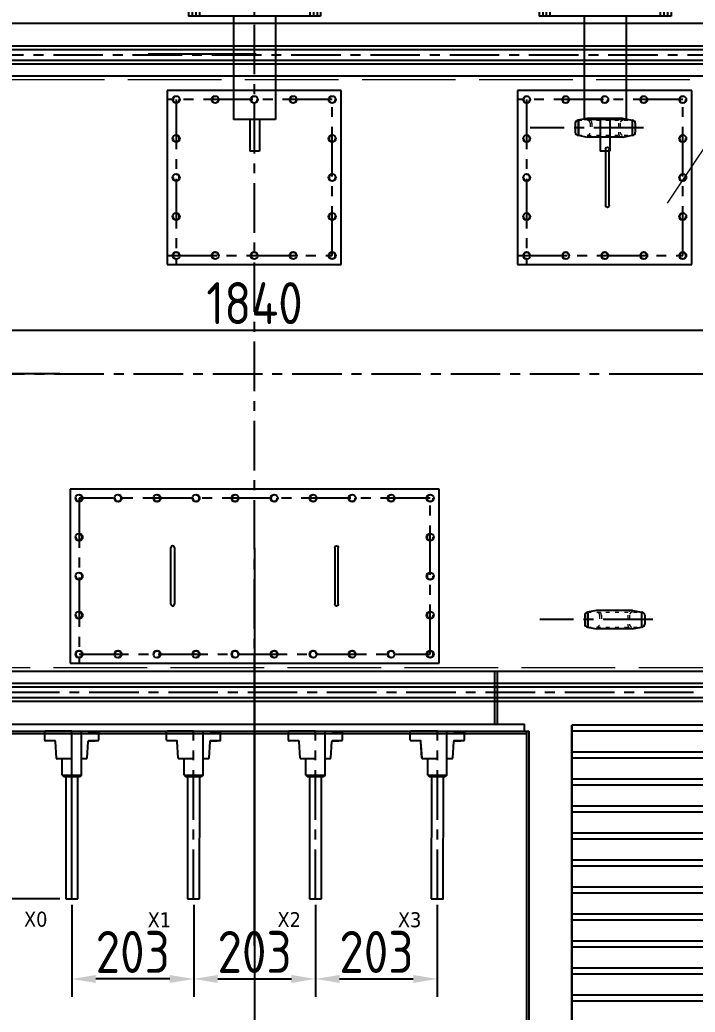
# Model space of a CAD drawing. Header units: millimetres. Extents: x 198976 to 421125, y -418833 to -203687.
# Drawn here: x 201474 to 202600, y -210509 to -208855 of the extents above; entities that cross this region are included whole.
import ezdxf

# ---------------------------------------------------------------- set-up
doc = ezdxf.new("R2010")
doc.units = ezdxf.units.MM
doc.header["$LTSCALE"] = 13
for name, pattern in [('ACAD_ISO02W100', [15, 12, -3]), ('ACAD_ISO03W100', [1.18, 0.47, -0.71]), ('CENTER', [50.8, 31.75, -6.35, 6.35, -6.35]), ('CENTERX2', [101.6, 63.5, -12.7, 12.7, -12.7]), ('HIDDEN', [9.525, 6.35, -3.175])]:
    doc.linetypes.add(name, pattern=pattern)
doc.layers.get('0').update_dxf_attribs({"color": 1, "linetype": 'CENTER'})
for name, color, linetype in [('1', 4, 'Continuous'), ('2细线层', 4, 'Continuous'), ('4', 2, 'HIDDEN'), ('粗实线', 4, 'Continuous')]:
    doc.layers.add(name, color=color, linetype=linetype)
doc.layers.add('标注、文本', color=3, linetype='Continuous', lineweight=25)
doc.layers.add('铁心', color=3, linetype='Continuous', lineweight=0)
doc.styles.get("Standard").update_dxf_attribs({"font": 'gbenor.shx', "bigfont": 'gbcbig.shx'})
doc.styles.add('Tahoma$001', font='tahoma.ttf', dxfattribs={"height": 2.159784})
doc.dimstyles.new('1-15', dxfattribs={"dimscale": 20, "dimtxt": 3.5, "dimasz": 2, "dimexe": 1.5, "dimexo": 0.5, "dimgap": 0.5, "dimtad": 1, "dimtoh": 1, "dimdec": 1, "dimdsep": 46, "dimtxsty": 'Standard', "dimcen": 2.5, "dimclrd": 3, "dimclre": 3, "dimclrt": 3, "dimadec": 0, "dimazin": 2, "dimtfac": 1, "dimtdec": 1, "dimtmove": 0, "dimatfit": 2, "dimfxl": 1, "dimarcsym": 0})

# ---------------------------------------------------------------- blocks, each defined once
blk = doc.blocks.new('A$C279C5193')
at = {"layer": '2细线层', "ltscale": 5}
for points in [[(3, 6), (97.6, 6)], [(97.6, 0), (3, 0)]]:
    blk.add_lwpolyline(points, dxfattribs=at)
for centre, start, end in [((3, 3), 90, 270), ((97.6, 3), 270, 90)]:
    blk.add_arc(centre, 3.02, start, end, dxfattribs=at)
blk = doc.blocks.new('965821542')
at = {"ltscale": 2}
blk.add_line((176167.7, -208033.5), (175452.7, -208033.5), dxfattribs=at)
at = {"layer": '1', "ltscale": 8}
for p, q in [((175482.7, -207766), (176067.7, -207766)), ((176077.7, -207766), (175482.7, -207766)), ((175482.7, -207766), (176077.7, -207766)), ((175482.7, -207988.5), (175482.7, -207766)), ((175492.7, -207988.5), (175492.7, -207766)), ((175527.7, -207988.5), (175527.7, -207766)), ((175537.7, -207988.5), (175537.7, -207766)), ((175572.7, -207988.5), (175572.7, -207766)), ((175582.7, -207988.5), (175582.7, -207766)), ((175617.7, -207988.5), (175617.7, -207766)), ((175627.7, -207988.5), (175627.7, -207766)), ((175662.7, -207988.5), (175662.7, -207766)), ((175672.7, -207988.5), (175672.7, -207766)), ((175707.7, -207988.5), (175707.7, -207766)), ((175717.7, -207988.5), (175717.7, -207766)), ((175752.7, -207988.5), (175752.7, -207766)), ((175762.7, -207988.5), (175762.7, -207766)), ((175797.7, -207988.5), (175797.7, -207766)), ((175807.7, -207988.5), (175807.7, -207766)), ((175842.7, -207988.5), (175842.7, -207766)), ((175852.7, -207988.5), (175852.7, -207766)), ((175887.7, -207988.5), (175887.7, -207766)), ((175897.7, -207988.5), (175897.7, -207766)), ((175932.7, -207988.5), (175932.7, -207766)), ((175942.7, -207988.5), (175942.7, -207766)), ((175977.7, -207988.5), (175977.7, -207766)), ((175987.7, -207988.5), (175987.7, -207766)), ((176022.7, -207988.5), (176022.7, -207766)), ((176032.7, -207988.5), (176032.7, -207766)), ((176067.7, -207988.5), (176067.7, -207766)), ((176077.7, -207988.5), (176077.7, -207766)), ((175452.7, -207988.5), (176167.7, -207988.5)), ((175452.7, -208078.5), (176167.7, -208078.5)), ((175482.7, -208078.5), (175482.7, -208301)), ((175492.7, -208078.5), (175492.7, -208301)), ((175527.7, -208078.5), (175527.7, -208301)), ((175537.7, -208078.5), (175537.7, -208301)), ((175572.7, -208078.5), (175572.7, -208301)), ((175582.7, -208078.5), (175582.7, -208301)), ((175617.7, -208078.5), (175617.7, -208301)), ((175627.7, -208078.5), (175627.7, -208301)), ((175662.7, -208078.5), (175662.7, -208301)), ((175672.7, -208078.5), (175672.7, -208301)), ((175707.7, -208078.5), (175707.7, -208301)), ((175717.7, -208078.5), (175717.7, -208301)), ((175752.7, -208078.5), (175752.7, -208301)), ((175762.7, -208078.5), (175762.7, -208301)), ((175797.7, -208078.5), (175797.7, -208301)), ((175807.7, -208078.5), (175807.7, -208301)), ((175842.7, -208078.5), (175842.7, -208301)), ((175852.7, -208078.5), (175852.7, -208301)), ((175887.7, -208078.5), (175887.7, -208301)), ((175897.7, -208078.5), (175897.7, -208301)), ((175932.7, -208078.5), (175932.7, -208301)), ((175942.7, -208078.5), (175942.7, -208301)), ((175977.7, -208078.5), (175977.7, -208301)), ((175987.7, -208078.5), (175987.7, -208301)), ((176022.7, -208078.5), (176022.7, -208301)), ((176032.7, -208078.5), (176032.7, -208301)), ((176067.7, -208078.5), (176067.7, -208301)), ((176077.7, -208078.5), (176077.7, -208301)), ((176077.7, -208301), (175482.7, -208301))]:
    blk.add_line(p, q, dxfattribs=at)
at = {"layer": '1', "ltscale": 4}
for p, q in [((175452.7, -207988.5), (175452.7, -208078.5)), ((175462.7, -207988.5), (175462.7, -208078.5))]:
    blk.add_line(p, q, dxfattribs=at)
blk = doc.blocks.new('25125212582246')
at = {"layer": '1', "color": 0}
for p, q in [((193641.4, -208684.5), (193625.4, -208684.5)), ((193625.4, -208737.5), (193625.4, -208684.5)), ((193641.4, -208737.5), (193641.4, -208684.5)), ((193668.4, -208737.5), (193598.4, -208737.5)), ((193598.4, -208909.5), (193598.4, -208737.5)), ((193668.4, -208909.5), (193668.4, -208737.5)), ((193743.4, -208909.5), (193523.4, -208909.5)), ((193523.4, -208921.5), (193523.4, -208909.5)), ((193743.4, -208921.5), (193743.4, -208909.5)), ((193743.4, -208921.5), (193523.4, -208921.5)), ((193728.4, -208921.5), (193538.4, -208921.5)), ((193583.9, -208921.5), (193583.9, -208968.4)), ((193682.9, -208921.5), (193682.9, -208968.4)), ((193553.2, -208968.4), (193713.6, -208968.4)), ((193553.2, -208969.5), (193553.2, -208968.4)), ((193583.9, -208981.5), (193556.9, -208974.3)), ((193682.9, -208981.5), (193709.9, -208974.3)), ((193713.6, -208969.5), (193713.6, -208968.4)), ((193583.9, -208981.5), (193682.9, -208981.5)), ((193583.9, -208981.5), (193583.9, -209006.5)), ((193682.9, -208981.5), (193682.9, -209006.5)), ((193539.3, -209011.5), (193539.3, -209012.9)), ((193544.3, -209006.5), (193633.4, -209006.5)), ((193722.5, -209006.5), (193633.4, -209006.5)), ((193727.4, -209011.5), (193727.4, -209012.9)), ((193542.7, -209017.5), (193583.9, -209031.3)), ((193724, -209017.5), (193682.9, -209031.3)), ((193583.9, -209031.3), (193682.9, -209031.3)), ((193583.9, -209031.3), (193583.9, -209056.3)), ((193682.9, -209031.3), (193682.9, -209056.3)), ((193553.2, -209056.3), (193713.6, -209056.3)), ((193553.2, -209057.4), (193553.2, -209056.3)), ((193713.6, -209057.4), (193713.6, -209056.3)), ((193583.9, -209069.4), (193556.9, -209062.2)), ((193583.9, -209069.4), (193682.9, -209069.4)), ((193583.9, -209069.4), (193583.9, -209094.4)), ((193682.9, -209069.4), (193709.9, -209062.2)), ((193682.9, -209069.4), (193682.9, -209094.4)), ((193544.3, -209094.4), (193633.4, -209094.4)), ((193722.5, -209094.4), (193633.4, -209094.4)), ((193539.3, -209099.3), (193539.3, -209100.7)), ((193542.7, -209105.4), (193583.9, -209119.1)), ((193724, -209105.4), (193682.9, -209119.1)), ((193727.4, -209099.3), (193727.4, -209100.7)), ((193583.9, -209119.1), (193583.9, -209144.2)), ((193583.9, -209119.1), (193682.9, -209119.1)), ((193583.9, -209119.1), (193583.9, -209144.2)), ((193682.9, -209119.1), (193682.9, -209144.2)), ((193682.9, -209119.1), (193682.9, -209144.2)), ((193553.2, -209144.2), (193713.6, -209144.2)), ((193553.2, -209145.3), (193553.2, -209144.2)), ((193553.2, -209144.2), (193713.6, -209144.2)), ((193553.2, -209145.3), (193553.2, -209144.2)), ((193713.6, -209145.3), (193713.6, -209144.2)), ((193713.6, -209145.3), (193713.6, -209144.2)), ((193583.9, -209157.3), (193556.9, -209150.1)), ((193583.9, -209157.3), (193556.9, -209150.1)), ((193583.9, -209157.3), (193682.9, -209157.3)), ((193583.9, -209157.3), (193583.9, -209182.3)), ((193583.9, -209157.3), (193682.9, -209157.3)), ((193682.9, -209157.3), (193709.9, -209150.1)), ((193682.9, -209157.3), (193709.9, -209150.1)), ((193682.9, -209157.3), (193682.9, -209182.3)), ((193539.3, -209187.2), (193539.3, -209188.6)), ((193542.7, -209193.3), (193583.9, -209207)), ((193544.3, -209182.3), (193633.4, -209182.3)), ((193722.5, -209182.3), (193633.4, -209182.3)), ((193724, -209193.3), (193682.9, -209207)), ((193727.4, -209187.2), (193727.4, -209188.6)), ((193583.9, -209207), (193682.9, -209207)), ((193583.9, -209207), (193583.9, -209232)), ((193682.9, -209207), (193682.9, -209232)), ((193553.2, -209232), (193713.6, -209232)), ((193553.2, -209233.2), (193553.2, -209232)), ((193583.9, -209245.1), (193556.9, -209238)), ((193682.9, -209245.1), (193709.9, -209238)), ((193713.6, -209233.2), (193713.6, -209232)), ((193583.9, -209245.1), (193682.9, -209245.1)), ((193583.9, -209245.1), (193583.9, -209270.1)), ((193682.9, -209245.1), (193682.9, -209270.1)), ((193539.3, -209275.1), (193539.3, -209276.5)), ((193544.3, -209270.1), (193633.4, -209270.1)), ((193583.9, -209271.5), (193583.9, -209314.4)), ((193722.5, -209270.1), (193633.4, -209270.1)), ((193682.9, -209271.5), (193682.9, -209314.4)), ((193727.4, -209275.1), (193727.4, -209276.5)), ((193542.7, -209281.2), (193583.9, -209294.9)), ((193724, -209281.2), (193682.9, -209294.9)), ((193583.9, -209294.9), (193583.9, -209319.9)), ((193583.9, -209294.9), (193682.9, -209294.9)), ((193583.9, -209294.9), (193583.9, -209319.9)), ((193682.9, -209294.9), (193682.9, -209319.9)), ((193682.9, -209294.9), (193682.9, -209319.9)), ((193553.2, -209319.9), (193713.6, -209319.9)), ((193553.2, -209321), (193553.2, -209319.9)), ((193553.2, -209319.9), (193713.6, -209319.9)), ((193553.2, -209321), (193553.2, -209319.9)), ((193583.9, -209333), (193556.9, -209325.8)), ((193583.9, -209333), (193556.9, -209325.8)), ((193682.9, -209333), (193709.9, -209325.8)), ((193682.9, -209333), (193709.9, -209325.8)), ((193713.6, -209321), (193713.6, -209319.9)), ((193713.6, -209321), (193713.6, -209319.9)), ((193583.9, -209333), (193682.9, -209333)), ((193583.9, -209333), (193583.9, -209358)), ((193583.9, -209333), (193682.9, -209333)), ((193682.9, -209333), (193682.9, -209358)), ((193544.3, -209358), (193633.4, -209358)), ((193722.5, -209358), (193633.4, -209358)), ((193539.3, -209363), (193539.3, -209364.4)), ((193542.7, -209369.1), (193583.9, -209382.8)), ((193724, -209369.1), (193682.9, -209382.8)), ((193727.4, -209363), (193727.4, -209364.4)), ((193583.9, -209382.8), (193682.9, -209382.8)), ((193583.9, -209382.8), (193583.9, -209407.8)), ((193682.9, -209382.8), (193682.9, -209407.8)), ((193553.2, -209407.8), (193713.6, -209407.8)), ((193553.2, -209408.9), (193553.2, -209407.8)), ((193713.6, -209408.9), (193713.6, -209407.8)), ((193583.9, -209420.9), (193556.9, -209413.7)), ((193583.9, -209420.9), (193682.9, -209420.9)), ((193583.9, -209420.9), (193583.9, -209445.9)), ((193682.9, -209420.9), (193709.9, -209413.7)), ((193682.9, -209420.9), (193682.9, -209445.9)), ((193539.3, -209450.8), (193539.3, -209452.2)), ((193542.7, -209456.9), (193583.9, -209470.6)), ((193544.3, -209445.9), (193633.4, -209445.9)), ((193722.5, -209445.9), (193633.4, -209445.9)), ((193724, -209456.9), (193682.9, -209470.6)), ((193727.4, -209450.8), (193727.4, -209452.2)), ((193583.9, -209470.6), (193682.9, -209470.6)), ((193583.9, -209470.6), (193583.9, -209495.7)), ((193682.9, -209470.6), (193682.9, -209495.7)), ((193553.2, -209495.7), (193713.6, -209495.7)), ((193553.2, -209496.8), (193553.2, -209495.7)), ((193583.9, -209508.8), (193556.9, -209501.6)), ((193583.9, -209508.8), (193682.9, -209508.8)), ((193583.9, -209508.8), (193583.9, -209533.8)), ((193682.9, -209508.8), (193709.9, -209501.6)), ((193682.9, -209508.8), (193682.9, -209533.8)), ((193713.6, -209496.8), (193713.6, -209495.7)), ((193539.3, -209538.7), (193539.3, -209540.1)), ((193544.3, -209533.8), (193633.4, -209533.8)), ((193722.5, -209533.8), (193633.4, -209533.8)), ((193727.4, -209538.7), (193727.4, -209540.1)), ((193542.7, -209544.8), (193597.9, -209558.5)), ((193724, -209544.8), (193668.8, -209558.5)), ((193597.9, -209558.5), (193668.8, -209558.5)), ((193597.9, -209558.5), (193597.9, -209564.5)), ((193663.8, -209569.5), (193602.9, -209569.5)), ((193610.5, -209611), (193610.5, -209569.5)), ((193656.3, -209611), (193656.3, -209569.5)), ((193668.8, -209558.5), (193668.8, -209564.5)), ((193646.3, -209621), (193620.5, -209621)), ((193628.4, -209706.5), (193628.4, -209621)), ((193638.4, -209706.5), (193638.4, -209621)), ((193638.4, -209706.5), (193628.4, -209706.5))]:
    blk.add_line(p, q, dxfattribs=at)
for centre, radius, start, end in [((193602.9, -209564.5), 5, 179.9961, 269.9961), ((193663.8, -209564.5), 5, 269.9961, 0), ((193620.5, -209611), 10, 179.9961, 270), ((193646.3, -209611), 10, 270, 359.9961)]:
    blk.add_arc(centre, radius, start, end, dxfattribs=at)
at = {"layer": '1', "color": 0, "extrusion": (0, 0, -1)}
for centre, major_axis, start_param, end_param in [((193558.1, -208969.5), (-3.5, -3.5), -0.525298, 0.785398), ((193708.6, -208969.5), (3.5, -3.5), 5.497787, 6.808483), ((193544.3, -209011.5), (-3.5, -3.5), 0.785398, 2.356194), ((193722.5, -209011.5), (-3.5, -3.5), 2.356194, 3.926991), ((193544.3, -209012.9), (3.5, -3.5), 1.107149, 2.356194), ((193722.5, -209012.9), (-3.5, -3.5), 3.926991, 5.176036), ((193558.1, -209057.4), (-3.5, -3.5), -0.525298, 0.785398), ((193708.6, -209057.4), (3.5, -3.5), 5.497787, 6.808483), ((193544.3, -209099.3), (-3.5, -3.5), 0.785398, 2.356194), ((193722.5, -209099.3), (-3.5, -3.5), 2.356194, 3.926991), ((193544.3, -209100.7), (3.5, -3.5), 1.107149, 2.356194), ((193722.5, -209100.7), (-3.5, -3.5), 3.926991, 5.176036), ((193558.1, -209145.3), (-3.5, -3.5), -0.525298, 0.785398), ((193558.1, -209145.3), (-3.5, -3.5), -0.525298, 0.785398), ((193708.6, -209145.3), (3.5, -3.5), 5.497787, 6.808483), ((193708.6, -209145.3), (3.5, -3.5), 5.497787, 6.808483), ((193544.3, -209187.2), (-3.5, -3.5), 0.785398, 2.356194), ((193544.3, -209188.6), (3.5, -3.5), 1.107149, 2.356194), ((193722.5, -209187.2), (-3.5, -3.5), 2.356194, 3.926991), ((193722.5, -209188.6), (-3.5, -3.5), 3.926991, 5.176036), ((193558.1, -209233.2), (-3.5, -3.5), -0.525298, 0.785398), ((193708.6, -209233.2), (3.5, -3.5), 5.497787, 6.808483), ((193544.3, -209275.1), (-3.5, -3.5), 0.785398, 2.356194), ((193544.3, -209276.5), (3.5, -3.5), 1.107149, 2.356194), ((193722.5, -209275.1), (-3.5, -3.5), 2.356194, 3.926991), ((193722.5, -209276.5), (-3.5, -3.5), 3.926991, 5.176036), ((193558.1, -209321), (-3.5, -3.5), -0.525298, 0.785398), ((193558.1, -209321), (-3.5, -3.5), -0.525298, 0.785398), ((193708.6, -209321), (3.5, -3.5), 5.497787, 6.808483), ((193708.6, -209321), (3.5, -3.5), 5.497787, 6.808483), ((193544.3, -209363), (-3.5, -3.5), 0.785398, 2.356194), ((193722.5, -209363), (-3.5, -3.5), 2.356194, 3.926991), ((193544.3, -209364.4), (3.5, -3.5), 1.107149, 2.356194), ((193722.5, -209364.4), (-3.5, -3.5), 3.926991, 5.176036), ((193558.1, -209408.9), (-3.5, -3.5), -0.525298, 0.785398), ((193708.6, -209408.9), (3.5, -3.5), 5.497787, 6.808483), ((193544.3, -209450.8), (-3.5, -3.5), 0.785398, 2.356194), ((193544.3, -209452.2), (3.5, -3.5), 1.107149, 2.356194), ((193722.5, -209450.8), (-3.5, -3.5), 2.356194, 3.926991), ((193722.5, -209452.2), (-3.5, -3.5), 3.926991, 5.176036), ((193558.1, -209496.8), (-3.5, -3.5), -0.525298, 0.785398), ((193708.6, -209496.8), (3.5, -3.5), 5.497787, 6.808483), ((193544.3, -209538.7), (-3.5, -3.5), 0.785398, 2.356194), ((193544.3, -209540.1), (3.5, -3.5), 1.107149, 2.356194), ((193722.5, -209538.7), (-3.5, -3.5), 2.356194, 3.926991), ((193722.5, -209540.1), (-3.5, -3.5), 3.926991, 5.176036)]:
    blk.add_ellipse(centre, major_axis=major_axis, ratio=1, start_param=start_param, end_param=end_param, dxfattribs=at)
at = {"layer": '4', "color": 1}
for p, q in [((193529.4, -208921.5), (193529.4, -208909.5)), ((193535.4, -208921.5), (193535.4, -208909.5)), ((193541.4, -208921.5), (193541.4, -208909.5)), ((193725.4, -208921.5), (193725.4, -208909.5)), ((193731.4, -208921.5), (193731.4, -208909.5)), ((193737.4, -208921.5), (193737.4, -208909.5)), ((193633.4, -209706.5), (193633.4, -208921.5)), ((193638.4, -209646), (193628.4, -209646)), ((193638.4, -209690.5), (193628.4, -209690.5))]:
    blk.add_line(p, q, dxfattribs=at)
blk = doc.blocks.new('*D755')
at = {"layer": 'Defpoints', "color": 0, "transparency": 16777216}
for p in [(202454.5, -208052.1), (202454.5, -209445.1), (203194.9, -209445.1)]:
    blk.add_point(p, dxfattribs=at)
at = {"layer": '标注、文本', "color": 3, "lineweight": -2, "transparency": 16777216}
for p, q in [((202464.5, -208052.1), (203224.9, -208052.1)), ((203194.9, -208092.1), (203194.9, -209405.1)), ((202464.5, -209445.1), (203224.9, -209445.1))]:
    blk.add_line(p, q, dxfattribs=at)
at = {"layer": '标注、文本', "color": 3, "transparency": 16777216}
for points in [[(203188.2, -208092.1), (203201.6, -208092.1), (203194.9, -208052.1)], [(203188.2, -209405.1), (203201.6, -209405.1), (203194.9, -209445.1)]]:
    blk.add_solid(points, dxfattribs=at)
at = {"layer": '标注、文本', "color": 3, "transparency": 16777216, "insert": (203149.9, -208748.6), "char_height": 70, "attachment_point": 5, "rotation": 90}
blk.add_mtext('1393', dxfattribs=at)
blk = doc.blocks.new('*D758')
at = {"layer": 'Defpoints', "color": 0, "transparency": 16777216}
for p in [(201369.9, -209445.1), (201551, -209445.1), (201551, -210320.7)]:
    blk.add_point(p, dxfattribs=at)
at = {"layer": '标注、文本', "color": 3, "lineweight": -2, "transparency": 16777216}
for p, q in [((201541, -209445.1), (201339.9, -209445.1)), ((201369.9, -210280.7), (201369.9, -209485.1)), ((201541, -210320.7), (201339.9, -210320.7))]:
    blk.add_line(p, q, dxfattribs=at)
at = {"layer": '标注、文本', "color": 3, "transparency": 16777216}
for points in [[(201363.2, -209485.1), (201376.6, -209485.1), (201369.9, -209445.1)], [(201363.2, -210280.7), (201376.6, -210280.7), (201369.9, -210320.7)]]:
    blk.add_solid(points, dxfattribs=at)
at = {"layer": '标注、文本', "color": 3, "transparency": 16777216, "insert": (201324.9, -210107.6), "char_height": 70, "attachment_point": 5, "rotation": 90}
blk.add_mtext('875', dxfattribs=at)
blk = doc.blocks.new('*D760')
at = {"layer": 'Defpoints', "color": 0, "transparency": 16777216}
for p in [(200224.6, -209725.1), (201865.5, -209725.1), (201865.5, -210759.9)]:
    blk.add_point(p, dxfattribs=at)
at = {"layer": '标注、文本', "color": 3, "lineweight": -2, "transparency": 16777216}
for p, q in [((200224.6, -209735.1), (200224.6, -210789.9)), ((201865.5, -209735.1), (201865.5, -210789.9)), ((200264.6, -210759.9), (201825.5, -210759.9))]:
    blk.add_line(p, q, dxfattribs=at)
at = {"layer": '标注、文本', "color": 3, "transparency": 16777216}
for points in [[(200264.6, -210753.2), (200264.6, -210766.6), (200224.6, -210759.9)], [(201825.5, -210753.2), (201825.5, -210766.6), (201865.5, -210759.9)]]:
    blk.add_solid(points, dxfattribs=at)
at = {"layer": '标注、文本', "color": 3, "transparency": 16777216, "insert": (201045.1, -210714.9), "char_height": 70, "attachment_point": 5}
blk.add_mtext('1641', dxfattribs=at)
blk = doc.blocks.new('*D761')
at = {"layer": 'Defpoints', "color": 0, "transparency": 16777216}
for p in [(200224.6, -209725.1), (203091.5, -209725.1), (203091.5, -210938.1)]:
    blk.add_point(p, dxfattribs=at)
at = {"layer": '标注、文本', "color": 3, "lineweight": -2, "transparency": 16777216}
for p, q in [((200224.6, -209735.1), (200224.6, -210968.1)), ((203091.5, -209735.1), (203091.5, -210968.1)), ((200264.6, -210938.1), (203051.5, -210938.1))]:
    blk.add_line(p, q, dxfattribs=at)
at = {"layer": '标注、文本', "color": 3, "transparency": 16777216}
for points in [[(200264.6, -210931.4), (200264.6, -210944.7), (200224.6, -210938.1)], [(203051.5, -210931.4), (203051.5, -210944.7), (203091.5, -210938.1)]]:
    blk.add_solid(points, dxfattribs=at)
at = {"layer": '标注、文本', "color": 3, "transparency": 16777216, "insert": (201658.1, -210893.1), "char_height": 70, "attachment_point": 5}
blk.add_mtext('2867', dxfattribs=at)
blk = doc.blocks.new('*D765')
at = {"layer": 'Defpoints', "color": 0, "transparency": 16777216}
for p in [(201561, -210320.7), (201764.1, -210320.7), (201561, -210454.2)]:
    blk.add_point(p, dxfattribs=at)
at = {"layer": '标注、文本', "color": 3, "lineweight": -2, "transparency": 16777216}
for p, q in [((201561, -210330.7), (201561, -210484.2)), ((201764.1, -210330.7), (201764.1, -210484.2)), ((201724.1, -210454.2), (201601, -210454.2))]:
    blk.add_line(p, q, dxfattribs=at)
at = {"layer": '标注、文本', "color": 3, "transparency": 16777216}
for points in [[(201601, -210447.5), (201601, -210460.8), (201561, -210454.2)], [(201724.1, -210447.5), (201724.1, -210460.8), (201764.1, -210454.2)]]:
    blk.add_solid(points, dxfattribs=at)
at = {"layer": '标注、文本', "color": 3, "transparency": 16777216, "insert": (201662.5, -210409.1), "char_height": 70, "attachment_point": 5, "rotation": 0.0003}
blk.add_mtext('203', dxfattribs=at)
blk = doc.blocks.new('*D766')
at = {"layer": 'Defpoints', "color": 0, "transparency": 16777216}
for p in [(201764.1, -210320.7), (201967, -210320.7), (201967, -210454.1)]:
    blk.add_point(p, dxfattribs=at)
at = {"layer": '标注、文本', "color": 3, "lineweight": -2, "transparency": 16777216}
for p, q in [((201764.1, -210330.7), (201764.1, -210484.1)), ((201967, -210330.7), (201967, -210484.1)), ((201804.1, -210454.1), (201927, -210454.1))]:
    blk.add_line(p, q, dxfattribs=at)
at = {"layer": '标注、文本', "color": 3, "transparency": 16777216}
for points in [[(201804.1, -210447.5), (201804.1, -210460.8), (201764.1, -210454.1)], [(201927, -210447.5), (201927, -210460.8), (201967, -210454.1)]]:
    blk.add_solid(points, dxfattribs=at)
at = {"layer": '标注、文本', "color": 3, "transparency": 16777216, "insert": (201865.5, -210409.1), "char_height": 70, "attachment_point": 5}
blk.add_mtext('203', dxfattribs=at)
blk = doc.blocks.new('*D767')
at = {"layer": 'Defpoints', "color": 0, "transparency": 16777216}
for p in [(201967.1, -210320.7), (202170, -210320.7), (202170, -210454.1)]:
    blk.add_point(p, dxfattribs=at)
at = {"layer": '标注、文本', "color": 3, "lineweight": -2, "transparency": 16777216}
for p, q in [((201967.1, -210330.7), (201967.1, -210484.1)), ((202170, -210330.7), (202170, -210484.1)), ((202007.1, -210454.1), (202130, -210454.1))]:
    blk.add_line(p, q, dxfattribs=at)
at = {"layer": '标注、文本', "color": 3, "transparency": 16777216}
for points in [[(202007.1, -210447.5), (202007.1, -210460.8), (201967.1, -210454.1)], [(202130, -210447.5), (202130, -210460.8), (202170, -210454.1)]]:
    blk.add_solid(points, dxfattribs=at)
at = {"layer": '标注、文本', "color": 3, "transparency": 16777216, "insert": (202068.5, -210409.1), "char_height": 70, "attachment_point": 5}
blk.add_mtext('203', dxfattribs=at)
blk = doc.blocks.new('*D784')
at = {"layer": 'Defpoints', "color": 0, "transparency": 16777216}
for p in [(202785.5, -209372.4), (200945.5, -209445.1), (202785.5, -209445.1)]:
    blk.add_point(p, dxfattribs=at)
at = {"layer": '标注、文本', "color": 3, "lineweight": -2, "transparency": 16777216}
for p, q in [((200945.5, -209435.1), (200945.5, -209342.4)), ((202785.5, -209435.1), (202785.5, -209342.4)), ((200985.5, -209372.4), (202745.5, -209372.4))]:
    blk.add_line(p, q, dxfattribs=at)
at = {"layer": '标注、文本', "color": 3, "transparency": 16777216}
for points in [[(200985.5, -209365.8), (200985.5, -209379.1), (200945.5, -209372.4)], [(202745.5, -209365.8), (202745.5, -209379.1), (202785.5, -209372.4)]]:
    blk.add_solid(points, dxfattribs=at)
at = {"layer": '标注、文本', "color": 3, "transparency": 16777216, "insert": (201865.5, -209327.4), "char_height": 70, "attachment_point": 5}
blk.add_mtext('1840', dxfattribs=at)

msp = doc.modelspace()

# ---------------------------------------------------------------- linework, layer by layer
at = {"color": 3}
for centre, start, end in [((201734.87, -208988.09), 90, 0), ((201799.87, -208988.09), 90, 0), ((201864.87, -208988.09), 90, 0), ((201929.87, -208988.09), 90, 0), ((201994.87, -208988.09), 90, 0), ((201994.87, -208988.09), 90, 0), ((201994.87, -208988.09), 90, 0), ((202318.87, -208988.09), 90, 0), ((202383.87, -208988.09), 90, 0), ((202448.87, -208988.09), 90, 0), ((202513.87, -208988.09), 90, 0), ((202578.87, -208988.09), 90, 0), ((202578.87, -208988.09), 90, 0), ((202578.87, -208988.09), 90, 0), ((201734.87, -209053.09), 180, 90), ((201994.87, -209053.09), 90, 0), ((202318.87, -209053.09), 180, 90), ((202578.87, -209053.09), 90, 0), ((201734.87, -209118.09), 180, 90), ((201994.87, -209118.09), 90, 0), ((202318.87, -209118.09), 180, 90), ((202578.87, -209118.09), 90, 0), ((201734.87, -209183.09), 180, 90), ((201994.87, -209183.09), 90, 0), ((202318.87, -209183.09), 180, 90), ((202578.87, -209183.09), 90, 0), ((201734.87, -209248.09), 0, 270), ((201799.87, -209248.09), 0, 270), ((201864.87, -209248.09), 0, 270), ((201929.87, -209248.09), 0, 270), ((201994.87, -209248.09), 90, 0), ((201994.87, -209248.09), 0, 270), ((201994.87, -209248.09), 0, 270), ((201994.87, -209248.09), 0, 270), ((201994.87, -209248.09), 0, 270), ((202318.87, -209248.09), 0, 270), ((202383.87, -209248.09), 0, 270), ((202448.87, -209248.09), 0, 270), ((202513.87, -209248.09), 0, 270), ((202578.87, -209248.09), 90, 0), ((202578.87, -209248.09), 0, 270), ((202578.87, -209248.09), 0, 270), ((202578.87, -209248.09), 0, 270), ((202578.87, -209248.09), 0, 270), ((201573.04, -209652.64), 180, 90), ((201573.04, -209652.64), 180, 90), ((201573.04, -209652.64), 180, 90), ((201573.04, -209652.64), 180, 90), ((201638.04, -209652.64), 180, 90), ((201703.04, -209652.64), 180, 90), ((201768.04, -209652.64), 180, 90), ((201833.04, -209652.64), 90, 0), ((201898.04, -209652.64), 90, 0), ((201963.04, -209652.64), 90, 0), ((202028.04, -209652.64), 90, 0), ((202093.04, -209652.64), 90, 0), ((202158.04, -209652.64), 90, 0), ((202158.04, -209652.64), 90, 0), ((202158.04, -209652.64), 90, 0), ((201573.04, -209717.64), 180, 90), ((202158.04, -209717.64), 90, 0), ((201573.04, -209782.64), 180, 90), ((202158.04, -209782.64), 90, 0), ((201573.04, -209847.64), 180, 90), ((202158.04, -209847.64), 90, 0), ((201573.04, -209912.64), 180, 90), ((201573.04, -209912.64), 270, 180), ((201573.04, -209912.64), 270, 180), ((201573.04, -209912.64), 270, 180), ((201573.04, -209912.64), 270, 180), ((201573.04, -209912.64), 270, 180), ((201638.04, -209912.64), 270, 180), ((201703.04, -209912.64), 270, 180), ((201768.04, -209912.64), 270, 180), ((201833.04, -209912.64), 0, 270), ((201898.04, -209912.64), 0, 270), ((201963.04, -209912.64), 0, 270), ((202028.04, -209912.64), 0, 270), ((202093.04, -209912.64), 0, 270), ((202158.04, -209912.64), 90, 0), ((202158.04, -209912.64), 0, 270), ((202158.04, -209912.64), 0, 270), ((202158.04, -209912.64), 0, 270), ((202158.04, -209912.64), 0, 270)]:
    msp.add_arc(centre, 5.2, start, end, dxfattribs=at)
at = {"layer": '1', "color": 1, "linetype": 'CENTERX2', "lineweight": -3, "ltscale": 0.1}
for p, q in [((201865.54, -210398.74), (201865.54, -208491.49)), ((202801.54, -208914.11), (200929.54, -208914.11)), ((201994.87, -208988.09), (201719.87, -208988.09)), ((201734.87, -208988.09), (201734.87, -209263.09)), ((201994.87, -209248.09), (201994.87, -208988.09)), ((202578.87, -208988.09), (202303.87, -208988.09)), ((202318.87, -208988.09), (202318.87, -209263.09)), ((202578.87, -209248.09), (202578.87, -208988.09)), ((202513.53, -209035.11), (202324.92, -209035.11)), ((201719.87, -209248.09), (201994.87, -209248.09)), ((202303.87, -209248.09), (202578.87, -209248.09)), ((200607.32, -209445.11), (203323.76, -209445.11)), ((202158.04, -209652.64), (201573.04, -209652.64)), ((201573.04, -209652.64), (201573.04, -209927.64)), ((202158.04, -209912.64), (202158.04, -209652.64)), ((202529.16, -209855.11), (202340.55, -209855.11)), ((201573.04, -209912.64), (202158.04, -209912.64)), ((201865.54, -210320.72), (201865.54, -209913.07)), ((200929.54, -209976.11), (202801.54, -209976.11)), ((201561.05, -210320.72), (201561.05, -210041.11)), ((201764.05, -210320.72), (201764.05, -210041.11)), ((201967.05, -210320.72), (201967.05, -210041.11)), ((202170.05, -210320.72), (202170.05, -210041.11))]:
    msp.add_line(p, q, dxfattribs=at)
at = {"layer": '2细线层', "ltscale": 5}
for p, q in [((202009.87, -208973.09), (201719.87, -208973.09)), ((201719.87, -208973.09), (201719.87, -209263.09)), ((202009.87, -209263.09), (202009.87, -208973.09)), ((202593.87, -208973.09), (202303.87, -208973.09)), ((202303.87, -208973.09), (202303.87, -209263.09)), ((202593.87, -209263.09), (202593.87, -208973.09)), ((201719.87, -209263.09), (202009.87, -209263.09)), ((202303.87, -209263.09), (202593.87, -209263.09)), ((202173.04, -209637.64), (201558.04, -209637.64)), ((201558.04, -209637.64), (201558.04, -209927.64)), ((202173.04, -209927.64), (202173.04, -209637.64)), ((201558.04, -209927.64), (202173.04, -209927.64))]:
    msp.add_line(p, q, dxfattribs=at)
for centre in [(201734.87, -208988.09), (201799.87, -208988.09), (201864.87, -208988.09), (201929.87, -208988.09), (201994.87, -208988.09), (201994.87, -208988.09), (201994.87, -208988.09), (202318.87, -208988.09), (202383.87, -208988.09), (202448.87, -208988.09), (202513.87, -208988.09), (202578.87, -208988.09), (202578.87, -208988.09), (202578.87, -208988.09), (201734.87, -209053.09), (201994.87, -209053.09), (202318.87, -209053.09), (202578.87, -209053.09), (201734.87, -209118.09), (201994.87, -209118.09), (202318.87, -209118.09), (202578.87, -209118.09), (201734.87, -209183.09), (201994.87, -209183.09), (202318.87, -209183.09), (202578.87, -209183.09), (201734.87, -209248.09), (201799.87, -209248.09), (201864.87, -209248.09), (201929.87, -209248.09), (201994.87, -209248.09), (201994.87, -209248.09), (201994.87, -209248.09), (201994.87, -209248.09), (201994.87, -209248.09), (202318.87, -209248.09), (202383.87, -209248.09), (202448.87, -209248.09), (202513.87, -209248.09), (202578.87, -209248.09), (202578.87, -209248.09), (202578.87, -209248.09), (202578.87, -209248.09), (202578.87, -209248.09), (201573.04, -209652.64), (201573.04, -209652.64), (201573.04, -209652.64), (201573.04, -209652.64), (201638.04, -209652.64), (201703.04, -209652.64), (201768.04, -209652.64), (201833.04, -209652.64), (201898.04, -209652.64), (201963.04, -209652.64), (202028.04, -209652.64), (202093.04, -209652.64), (202158.04, -209652.64), (202158.04, -209652.64), (202158.04, -209652.64), (201573.04, -209717.64), (202158.04, -209717.64), (201573.04, -209782.64), (202158.04, -209782.64), (201573.04, -209847.64), (202158.04, -209847.64), (201573.04, -209912.64), (201573.04, -209912.64), (201573.04, -209912.64), (201573.04, -209912.64), (201573.04, -209912.64), (201573.04, -209912.64), (201638.04, -209912.64), (201703.04, -209912.64), (201768.04, -209912.64), (201833.04, -209912.64), (201898.04, -209912.64), (201963.04, -209912.64), (202028.04, -209912.64), (202093.04, -209912.64), (202158.04, -209912.64), (202158.04, -209912.64), (202158.04, -209912.64), (202158.04, -209912.64), (202158.04, -209912.64)]:
    msp.add_circle(centre, 6, dxfattribs=at)
at = {"layer": '4', "color": 1}
msp.add_line((201561.06, -210238.12), (201561.06, -210041.11), dxfattribs=at)
at = {"layer": '标注、文本'}
for p, q in [((202759.51, -208861.11), (200971.58, -208861.11)), ((202801.54, -208899.11), (200929.54, -208899.11)), ((202801.54, -208905.11), (200929.54, -208905.11)), ((201688.35, -208911.66), (201868.35, -208911.66)), ((202801.54, -208923.11), (200929.54, -208923.11)), ((202801.54, -208929.11), (200929.54, -208929.11)), ((202791.54, -208949.11), (200939.54, -208949.11)), ((202399.92, -209027.61), (202399.92, -209042.61)), ((202419.66, -209019.61), (202404.66, -209022.61)), ((202404.66, -209022.61), (202404.66, -209047.61)), ((202405.16, -209022.61), (202405.16, -209047.61)), ((202479.66, -209019.61), (202419.66, -209019.61)), ((202479.66, -209019.61), (202494.66, -209022.61)), ((202494.66, -209022.61), (202494.66, -209047.61)), ((202499.9, -209027.61), (202499.9, -209042.61)), ((202404.66, -209047.61), (202419.66, -209050.61)), ((202479.66, -209050.61), (202419.66, -209050.61)), ((202479.66, -209050.61), (202494.66, -209047.61)), ((202435.29, -209839.61), (202420.29, -209842.61)), ((202495.29, -209839.61), (202435.29, -209839.61)), ((202495.29, -209839.61), (202510.29, -209842.61)), ((202415.55, -209847.61), (202415.55, -209862.61)), ((202420.29, -209842.61), (202420.29, -209867.61)), ((202420.79, -209842.61), (202420.79, -209867.61)), ((202510.29, -209842.61), (202510.29, -209867.61)), ((202515.53, -209847.61), (202515.53, -209862.61)), ((202420.29, -209867.61), (202435.29, -209870.61)), ((202495.29, -209870.61), (202435.29, -209870.61)), ((202495.29, -209870.61), (202510.29, -209867.61)), ((200939.54, -209941.11), (202791.54, -209941.11)), ((202266.04, -210029.11), (202266.04, -209941.11)), ((202270.04, -210029.11), (202270.04, -209941.11)), ((200929.54, -209961.11), (202801.54, -209961.11)), ((200929.54, -209967.11), (202801.54, -209967.11)), ((200929.54, -209985.11), (202801.54, -209985.11)), ((200929.54, -209991.11), (202801.54, -209991.11)), ((201415.54, -210029.11), (202315.54, -210029.11)), ((202315.54, -210041.11), (202315.54, -210029.11)), ((201408.54, -210041.11), (202322.54, -210041.11)), ((201408.54, -210045.11), (202318.54, -210045.11)), ((202318.54, -210041.11), (202318.54, -210561.11)), ((202322.54, -210041.11), (202322.54, -210561.11))]:
    msp.add_line(p, q, dxfattribs=at)
at = {"layer": '标注、文本', "color": 2, "linetype": 'ACAD_ISO02W100', "lineweight": 13}
for p, q in [((202785.54, -208955.11), (200945.54, -208955.11)), ((200945.54, -209935.11), (202785.54, -209935.11))]:
    msp.add_line(p, q, dxfattribs=at)
at = {"layer": '标注、文本', "color": 2, "linetype": 'ACAD_ISO03W100', "lineweight": 18}
for p, q in [((202404.66, -209022.61), (202494.9, -209022.61)), ((202424.66, -209027.61), (202424.66, -209042.61)), ((202427.66, -209027.61), (202427.66, -209042.61)), ((202471.66, -209027.61), (202471.66, -209042.61)), ((202474.66, -209027.61), (202474.66, -209042.61)), ((202404.66, -209047.61), (202494.9, -209047.61)), ((202420.29, -209842.61), (202510.53, -209842.61)), ((202440.29, -209847.61), (202440.29, -209862.61)), ((202443.29, -209847.61), (202443.29, -209862.61)), ((202487.29, -209847.61), (202487.29, -209862.61)), ((202490.29, -209847.61), (202490.29, -209862.61)), ((202420.29, -209867.61), (202510.53, -209867.61))]:
    msp.add_line(p, q, dxfattribs=at)
at = {"layer": '标注、文本'}
for centre, start, end in [((202404.92, -209027.61), 90, 180), ((202494.9, -209027.61), 0, 90), ((202404.92, -209042.61), 180, 270), ((202494.9, -209042.61), 270, 0), ((202420.55, -209847.61), 90, 180), ((202510.53, -209847.61), 0, 90), ((202420.55, -209862.61), 180, 270), ((202510.53, -209862.61), 270, 0)]:
    msp.add_arc(centre, 5, start, end, dxfattribs=at)
at = {"layer": '标注、文本', "color": 2, "linetype": 'ACAD_ISO03W100', "lineweight": 18}
for centre, radius, start, end in [((202419.66, -209027.61), 8, 0, 90), ((202419.66, -209027.61), 5, 0, 90), ((202479.66, -209027.61), 8, 90, 180), ((202479.66, -209027.61), 5, 90, 180), ((202419.66, -209042.61), 5, 270, 0), ((202419.66, -209042.61), 8, 270, 0), ((202479.66, -209042.61), 8, 180, 270), ((202479.66, -209042.61), 5, 180, 270), ((202435.29, -209847.61), 8, 0, 90), ((202495.29, -209847.61), 8, 90, 180), ((202435.29, -209847.61), 5, 0, 90), ((202495.29, -209847.61), 5, 90, 180), ((202435.29, -209862.61), 5, 270, 0), ((202435.29, -209862.61), 8, 270, 0), ((202495.29, -209862.61), 8, 180, 270), ((202495.29, -209862.61), 5, 180, 270)]:
    msp.add_arc(centre, radius, start, end, dxfattribs=at)
at = {"layer": '粗实线'}
for p, q in [((201516.04, -210056.11), (201516.04, -210042.11)), ((201561.04, -210041.11), (201517.04, -210041.11)), ((201561.05, -210041.11), (201521.05, -210041.11)), ((201561.06, -210041.11), (201521.06, -210041.11)), ((201577.06, -210114.11), (201577.06, -210041.11)), ((201590.54, -210042.61), (201592.3, -210042.61)), ((201592.3, -210042.61), (201592.3, -210043.17)), ((201592.3, -210043.17), (201594.25, -210043.17)), ((201594.25, -210043.17), (201594.25, -210042.61)), ((201594.25, -210042.61), (201595.2, -210042.61)), ((201595.2, -210042.61), (201595.2, -210043.17)), ((201595.2, -210042.61), (201595.2, -210043.17)), ((201595.2, -210043.17), (201597.14, -210043.17)), ((201597.14, -210043.17), (201597.14, -210042.61)), ((201597.14, -210042.61), (201598.09, -210042.61)), ((201598.09, -210042.61), (201598.09, -210043.17)), ((201598.09, -210042.61), (201598.09, -210043.17)), ((201598.09, -210043.17), (201600.03, -210043.17)), ((201605.04, -210042.6), (201600.03, -210042.61)), ((201600.03, -210043.17), (201600.03, -210042.61)), ((201606.04, -210056.11), (201606.04, -210043.6)), ((201719.04, -210056.11), (201719.04, -210042.11)), ((201764.04, -210041.11), (201720.04, -210041.11)), ((201764.05, -210041.11), (201724.05, -210041.11)), ((201764.06, -210041.11), (201724.06, -210041.11)), ((201780.06, -210114.11), (201780.06, -210041.11)), ((201793.54, -210042.61), (201795.3, -210042.61)), ((201795.3, -210042.61), (201795.3, -210043.17)), ((201795.3, -210043.17), (201797.25, -210043.17)), ((201797.25, -210043.17), (201797.25, -210042.61)), ((201797.25, -210042.61), (201798.2, -210042.61)), ((201798.2, -210042.61), (201798.2, -210043.17)), ((201798.2, -210042.61), (201798.2, -210043.17)), ((201798.2, -210043.17), (201800.14, -210043.17)), ((201800.14, -210043.17), (201800.14, -210042.61)), ((201800.14, -210042.61), (201801.09, -210042.61)), ((201801.09, -210042.61), (201801.09, -210043.17)), ((201801.09, -210042.61), (201801.09, -210043.17)), ((201801.09, -210043.17), (201803.03, -210043.17)), ((201808.04, -210042.6), (201803.03, -210042.61)), ((201803.03, -210043.17), (201803.03, -210042.61)), ((201809.04, -210056.11), (201809.04, -210043.6)), ((201922.04, -210056.11), (201922.04, -210042.11)), ((201967.04, -210041.11), (201923.04, -210041.11)), ((201967.05, -210041.11), (201927.05, -210041.11)), ((201967.06, -210041.11), (201927.06, -210041.11)), ((201983.06, -210114.11), (201983.06, -210041.11)), ((201996.54, -210042.61), (201998.3, -210042.61)), ((201998.3, -210042.61), (201998.3, -210043.17)), ((201998.3, -210043.17), (202000.25, -210043.17)), ((202000.25, -210043.17), (202000.25, -210042.61)), ((202000.25, -210042.61), (202001.2, -210042.61)), ((202001.2, -210042.61), (202001.2, -210043.17)), ((202001.2, -210042.61), (202001.2, -210043.17)), ((202001.2, -210043.17), (202003.14, -210043.17)), ((202003.14, -210043.17), (202003.14, -210042.61)), ((202003.14, -210042.61), (202004.09, -210042.61)), ((202004.09, -210042.61), (202004.09, -210043.17)), ((202004.09, -210042.61), (202004.09, -210043.17)), ((202004.09, -210043.17), (202006.03, -210043.17)), ((202011.04, -210042.6), (202006.03, -210042.61)), ((202006.03, -210043.17), (202006.03, -210042.61)), ((202012.04, -210056.11), (202012.04, -210043.6)), ((202125.04, -210056.11), (202125.04, -210042.11)), ((202170.04, -210041.11), (202126.04, -210041.11)), ((202170.05, -210041.11), (202130.05, -210041.11)), ((202170.06, -210041.11), (202130.06, -210041.11)), ((202186.06, -210114.11), (202186.06, -210041.11)), ((202199.54, -210042.61), (202201.3, -210042.61)), ((202201.3, -210042.61), (202201.3, -210043.17)), ((202201.3, -210043.17), (202203.25, -210043.17)), ((202203.25, -210043.17), (202203.25, -210042.61)), ((202203.25, -210042.61), (202204.2, -210042.61)), ((202204.2, -210042.61), (202204.2, -210043.17)), ((202204.2, -210042.61), (202204.2, -210043.17)), ((202204.2, -210043.17), (202206.14, -210043.17)), ((202206.14, -210043.17), (202206.14, -210042.61)), ((202206.14, -210042.61), (202207.09, -210042.61)), ((202207.09, -210042.61), (202207.09, -210043.17)), ((202207.09, -210042.61), (202207.09, -210043.17)), ((202207.09, -210043.17), (202209.03, -210043.17)), ((202214.04, -210042.6), (202209.03, -210042.61)), ((202209.03, -210043.17), (202209.03, -210042.61)), ((202215.04, -210056.11), (202215.04, -210043.6)), ((201532.61, -210057.11), (201517.04, -210057.11)), ((201532.61, -210057.11), (201522.05, -210057.12)), ((201532.63, -210057.11), (201522.06, -210057.12)), ((201535.49, -210086.18), (201533.61, -210058.05)), ((201535.5, -210086.18), (201533.62, -210058.05)), ((201586.61, -210086.18), (201588.49, -210058.05)), ((201586.62, -210086.18), (201588.5, -210058.05)), ((201589.48, -210057.11), (201600.05, -210057.11)), ((201605.04, -210057.11), (201589.48, -210057.11)), ((201589.5, -210057.11), (201600.06, -210057.11)), ((201735.61, -210057.11), (201720.04, -210057.11)), ((201735.61, -210057.11), (201725.05, -210057.12)), ((201735.63, -210057.11), (201725.06, -210057.12)), ((201738.49, -210086.18), (201736.61, -210058.05)), ((201738.5, -210086.18), (201736.62, -210058.05)), ((201789.61, -210086.18), (201791.49, -210058.05)), ((201789.62, -210086.18), (201791.5, -210058.05)), ((201792.48, -210057.11), (201803.05, -210057.11)), ((201808.04, -210057.11), (201792.48, -210057.11)), ((201792.5, -210057.11), (201803.06, -210057.11)), ((201938.61, -210057.11), (201923.04, -210057.11)), ((201938.61, -210057.11), (201928.05, -210057.12)), ((201938.63, -210057.11), (201928.06, -210057.12)), ((201941.49, -210086.18), (201939.61, -210058.05)), ((201941.5, -210086.18), (201939.62, -210058.05)), ((201992.61, -210086.18), (201994.49, -210058.05)), ((201992.62, -210086.18), (201994.5, -210058.05)), ((201995.48, -210057.11), (202006.05, -210057.11)), ((202011.04, -210057.11), (201995.48, -210057.11)), ((201995.5, -210057.11), (202006.06, -210057.11)), ((202141.61, -210057.11), (202126.04, -210057.11)), ((202141.61, -210057.11), (202131.05, -210057.12)), ((202141.63, -210057.11), (202131.06, -210057.12)), ((202144.49, -210086.18), (202142.61, -210058.05)), ((202144.5, -210086.18), (202142.62, -210058.05)), ((202195.61, -210086.18), (202197.49, -210058.05)), ((202195.62, -210086.18), (202197.5, -210058.05)), ((202198.48, -210057.11), (202209.05, -210057.11)), ((202214.04, -210057.11), (202198.48, -210057.11)), ((202198.5, -210057.11), (202209.06, -210057.11)), ((201561.05, -210087.11), (201536.48, -210087.11)), ((201561.06, -210087.11), (201536.5, -210087.11)), ((201545.06, -210114.11), (201545.06, -210087.11)), ((201585.61, -210087.11), (201577.05, -210087.11)), ((201585.63, -210087.11), (201577.06, -210087.11)), ((201764.05, -210087.11), (201739.48, -210087.11)), ((201764.06, -210087.11), (201739.5, -210087.11)), ((201748.06, -210114.11), (201748.06, -210087.11)), ((201788.61, -210087.11), (201780.05, -210087.11)), ((201788.63, -210087.11), (201780.06, -210087.11)), ((201967.05, -210087.11), (201942.48, -210087.11)), ((201967.06, -210087.11), (201942.5, -210087.11)), ((201951.06, -210114.11), (201951.06, -210087.11)), ((201991.61, -210087.11), (201983.05, -210087.11)), ((201991.63, -210087.11), (201983.06, -210087.11)), ((202170.05, -210087.11), (202145.48, -210087.11)), ((202170.06, -210087.11), (202145.5, -210087.11)), ((202154.06, -210114.11), (202154.06, -210087.11)), ((202194.61, -210087.11), (202186.05, -210087.11)), ((202194.63, -210087.11), (202186.06, -210087.11)), ((201545.06, -210114.11), (201548.06, -210117.11)), ((201545.06, -210114.11), (201577.06, -210114.11)), ((201545.06, -210114.11), (201548.06, -210117.11)), ((201545.06, -210114.11), (201577.06, -210114.11)), ((201574.06, -210117.11), (201548.06, -210117.11)), ((201574.06, -210117.11), (201548.06, -210117.11)), ((201551.06, -210117.11), (201551.04, -210320.72)), ((201571.03, -210320.72), (201571.06, -210117.11)), ((201577.06, -210114.11), (201574.06, -210117.11)), ((201577.06, -210114.11), (201574.06, -210117.11)), ((201748.06, -210114.11), (201751.06, -210117.11)), ((201748.06, -210114.11), (201780.06, -210114.11)), ((201748.06, -210114.11), (201751.06, -210117.11)), ((201748.06, -210114.11), (201780.06, -210114.11)), ((201777.06, -210117.11), (201751.06, -210117.11)), ((201777.06, -210117.11), (201751.06, -210117.11)), ((201754.06, -210117.11), (201754.04, -210320.72)), ((201774.03, -210320.72), (201774.06, -210117.11)), ((201780.06, -210114.11), (201777.06, -210117.11)), ((201780.06, -210114.11), (201777.06, -210117.11)), ((201951.06, -210114.11), (201954.06, -210117.11)), ((201951.06, -210114.11), (201983.06, -210114.11)), ((201951.06, -210114.11), (201954.06, -210117.11)), ((201951.06, -210114.11), (201983.06, -210114.11)), ((201980.06, -210117.11), (201954.06, -210117.11)), ((201980.06, -210117.11), (201954.06, -210117.11)), ((201957.06, -210117.11), (201957.04, -210320.72)), ((201977.03, -210320.72), (201977.06, -210117.11)), ((201983.06, -210114.11), (201980.06, -210117.11)), ((201983.06, -210114.11), (201980.06, -210117.11)), ((202154.06, -210114.11), (202157.06, -210117.11)), ((202154.06, -210114.11), (202186.06, -210114.11)), ((202154.06, -210114.11), (202157.06, -210117.11)), ((202154.06, -210114.11), (202186.06, -210114.11)), ((202183.06, -210117.11), (202157.06, -210117.11)), ((202183.06, -210117.11), (202157.06, -210117.11)), ((202160.06, -210117.11), (202160.04, -210320.72)), ((202180.03, -210320.72), (202180.06, -210117.11)), ((202186.06, -210114.11), (202183.06, -210117.11)), ((202186.06, -210114.11), (202183.06, -210117.11)), ((201551.04, -210320.72), (201571.04, -210320.72)), ((201551.04, -210320.72), (201571.04, -210320.72)), ((201754.04, -210320.72), (201774.04, -210320.72)), ((201754.04, -210320.72), (201774.04, -210320.72)), ((201957.04, -210320.72), (201977.04, -210320.72)), ((201957.04, -210320.72), (201977.04, -210320.72)), ((202160.04, -210320.72), (202180.04, -210320.72)), ((202160.04, -210320.72), (202180.04, -210320.72))]:
    msp.add_line(p, q, dxfattribs=at)
for centre, radius, start, end in [((201517.04, -210042.11), 1, 90, 180), ((201590.54, -210040.61), 2, 180, 270), ((201590.54, -210040.61), 2, 180, 270), ((201605.04, -210043.6), 1, 0, 90), ((201720.04, -210042.11), 1, 90, 180), ((201793.54, -210040.61), 2, 180, 270), ((201793.54, -210040.61), 2, 180, 270), ((201808.04, -210043.6), 1, 0, 90), ((201923.04, -210042.11), 1, 90, 180), ((201996.54, -210040.61), 2, 180, 270), ((201996.54, -210040.61), 2, 180, 270), ((202011.04, -210043.6), 1, 0, 90), ((202126.04, -210042.11), 1, 90, 180), ((202199.54, -210040.61), 2, 180, 270), ((202199.54, -210040.61), 2, 180, 270), ((202214.04, -210043.6), 1, 0, 90), ((201517.04, -210056.11), 1, 180, 270), ((201532.61, -210058.11), 1, 3.81407, 90), ((201532.61, -210058.11), 1, 3.81407, 90), ((201532.63, -210058.11), 1, 3.81407, 90), ((201589.48, -210058.11), 1, 90, 176.18593), ((201589.48, -210058.11), 1, 90, 176.18593), ((201589.5, -210058.11), 1, 90, 176.18593), ((201605.04, -210056.11), 1, 270, 0), ((201720.04, -210056.11), 1, 180, 270), ((201735.61, -210058.11), 1, 3.81407, 90), ((201735.61, -210058.11), 1, 3.81407, 90), ((201735.63, -210058.11), 1, 3.81407, 90), ((201792.48, -210058.11), 1, 90, 176.18593), ((201792.48, -210058.11), 1, 90, 176.18593), ((201792.5, -210058.11), 1, 90, 176.18593), ((201808.04, -210056.11), 1, 270, 0), ((201923.04, -210056.11), 1, 180, 270), ((201938.61, -210058.11), 1, 3.81407, 90), ((201938.61, -210058.11), 1, 3.81407, 90), ((201938.63, -210058.11), 1, 3.81407, 90), ((201995.48, -210058.11), 1, 90, 176.18593), ((201995.48, -210058.11), 1, 90, 176.18593), ((201995.5, -210058.11), 1, 90, 176.18593), ((202011.04, -210056.11), 1, 270, 0), ((202126.04, -210056.11), 1, 180, 270), ((202141.61, -210058.11), 1, 3.81407, 90), ((202141.61, -210058.11), 1, 3.81407, 90), ((202141.63, -210058.11), 1, 3.81407, 90), ((202198.48, -210058.11), 1, 90, 176.18593), ((202198.48, -210058.11), 1, 90, 176.18593), ((202198.5, -210058.11), 1, 90, 176.18593), ((202214.04, -210056.11), 1, 270, 0), ((201536.48, -210086.11), 1, 183.81407, 270), ((201536.5, -210086.11), 1, 183.81407, 270), ((201585.61, -210086.11), 1, 270, 356.18593), ((201585.63, -210086.11), 1, 270, 356.18593), ((201739.48, -210086.11), 1, 183.81407, 270), ((201739.5, -210086.11), 1, 183.81407, 270), ((201788.61, -210086.11), 1, 270, 356.18593), ((201788.63, -210086.11), 1, 270, 356.18593), ((201942.48, -210086.11), 1, 183.81407, 270), ((201942.5, -210086.11), 1, 183.81407, 270), ((201991.61, -210086.11), 1, 270, 356.18593), ((201991.63, -210086.11), 1, 270, 356.18593), ((202145.48, -210086.11), 1, 183.81407, 270), ((202145.5, -210086.11), 1, 183.81407, 270), ((202194.61, -210086.11), 1, 270, 356.18593), ((202194.63, -210086.11), 1, 270, 356.18593)]:
    msp.add_arc(centre, radius, start, end, dxfattribs=at)
at = {"layer": '铁心'}
msp.add_lwpolyline([(202553.7, -209160.74), (202987.82, -208509.32), (202987.82, -208509.32)], dxfattribs=at)

# ---------------------------------------------------------------- block references
at = {"layer": '标注、文本', "xscale": -1}
for name, p, rotation in [('25125212582246', (8232.16, -417758.65), 180), ('25125212582246', (8816.16, -417758.65), 180), ('A$C279C5193', (202450.38, -209167.85), 270), ('A$C279C5193', (201999.08, -209832.39), 270)]:
    msp.add_blockref(name, p, dxfattribs=dict(at, rotation=rotation))
at = {"layer": '标注、文本'}
for name, p, rotation in [('A$C279C5193', (201732, -209832.39), 90.00000000000001), ('965821542', (-5371.99, -386108.8), 90)]:
    msp.add_blockref(name, p, dxfattribs=dict(at, rotation=rotation))

# ---------------------------------------------------------------- texts
at = {"layer": '标注、文本', "style": 'Tahoma$001'}
for s, p in [('X0', (201481.41, -210366.98)), ('X1', (201687.35, -210368.16)), ('X2', (201903.68, -210367.78)), ('X3', (202104.37, -210367.91))]:
    msp.add_text(s, height=25, dxfattribs=at).set_placement(p)

# ---------------------------------------------------------------- dimensions: what is measured, and where the dimension line sits
at = {"layer": '标注、文本'}
dim = msp.add_linear_dim(base=(203194.89, -209445.11), p1=(202454.54, -208052.11), p2=(202454.54, -209445.11), angle=90, dimstyle='1-15', dxfattribs=at)
dim.commit()
dim.dimension.update_dxf_attribs({"geometry": '*D755', "text_midpoint": (203149.89, -208748.61)})
for base, p1, p2, picture, middle in [((202785.54, -209372.45), (200945.54, -209445.11), (202785.54, -209445.11), '*D784', (201865.54, -209327.45)), ((201865.54, -210759.89), (200224.56, -209725.11), (201865.54, -209725.11), '*D760', (201045.05, -210714.89)), ((203091.54, -210938.05), (200224.56, -209725.11), (203091.54, -209725.11), '*D761', (201658.05, -210893.05)), ((201967.04, -210454.15), (201764.05, -210320.72), (201967.04, -210320.72), '*D766', (201865.55, -210409.15)), ((202170.04, -210454.15), (201967.05, -210320.72), (202170.04, -210320.72), '*D767', (202068.55, -210409.15))]:
    dim = msp.add_linear_dim(base=base, p1=p1, p2=p2, dimstyle='1-15', dxfattribs=at)
    dim.commit()
    dim.dimension.update_dxf_attribs({"geometry": picture, "text_midpoint": middle})
dim = msp.add_linear_dim(base=(201369.89, -209445.11), p1=(201551.04, -210320.72), p2=(201551.04, -209445.11), angle=90, text='875', dimstyle='1-15', dxfattribs=at)
dim.commit()
dim.dimension.update_dxf_attribs({"geometry": '*D758', "text_midpoint": (201369.89, -210107.64), "dimtype": 160})
dim = msp.add_aligned_dim(p1=(201764.05, -210320.72), p2=(201561.04, -210320.72), distance=133.43, dimstyle='1-15', dxfattribs=at)
dim.commit()
dim.dimension.update_dxf_attribs({"geometry": '*D765', "text_midpoint": (201662.55, -210409.15)})

doc.saveas('drawing.dxf')
